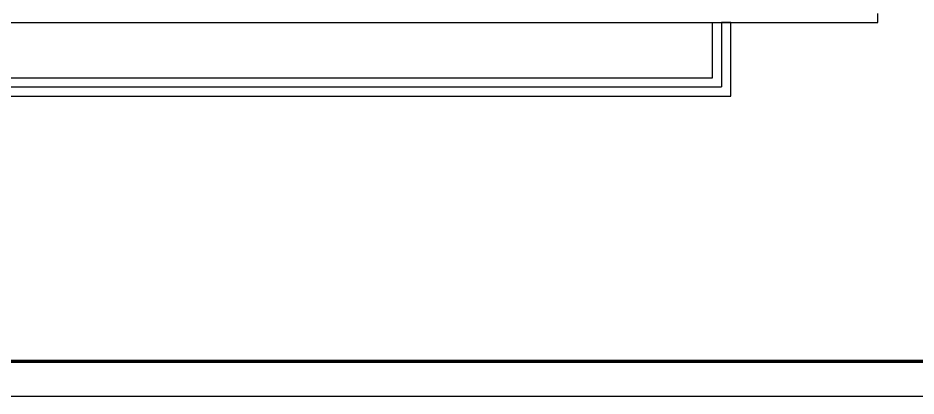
# Model space of a CAD drawing. Header units: millimetres. Extents: x -299291 to 688124, y -407813 to 623474.
# Drawn here: x -266012 to -214679, y 140 to 21730 of the extents above; entities that cross this region are included whole.
import ezdxf

# ---------------------------------------------------------------- set-up
doc = ezdxf.new("R2010")
doc.units = ezdxf.units.MM
doc.layers.add('边框粗', color=7, linetype='Continuous', lineweight=100)

msp = doc.modelspace()

# ---------------------------------------------------------------- linework, layer by layer
at = {"ltscale": 10}
for p, q in [((-216861.202, 21480.27), (-216861.202, 21980.27)), ((-286661.202, 21480.27), (-216861.202, 21480.27)), ((-225265.456, 21480.27), (-225790.456, 21480.27)), ((-225790.456, 21480.27), (-225790.456, 17793.759)), ((-271561.202, 17793.759), (-225790.456, 17793.759))]:
    msp.add_line(p, q, dxfattribs=at)
at = {"color": 5, "lineweight": 30, "ltscale": 10}
for p, q in [((-226315.456, 18318.759), (-226315.456, 21480.27)), ((-225265.456, 17268.759), (-225265.456, 21480.27)), ((-271036.202, 18318.759), (-226315.456, 18318.759)), ((-272086.202, 17268.759), (-225265.456, 17268.759))]:
    msp.add_line(p, q, dxfattribs=at)
msp.add_lwpolyline([(-299290.955, 140.137), (-131090.955, 140.137), (-131090.955, 118940.137), (-299290.955, 118940.137)], close=True)
at = {"layer": '边框粗', "lineweight": 100}
msp.add_line((-294290.955, 2140.137), (-133090.955, 2140.137), dxfattribs=at)

doc.saveas('drawing.dxf')
